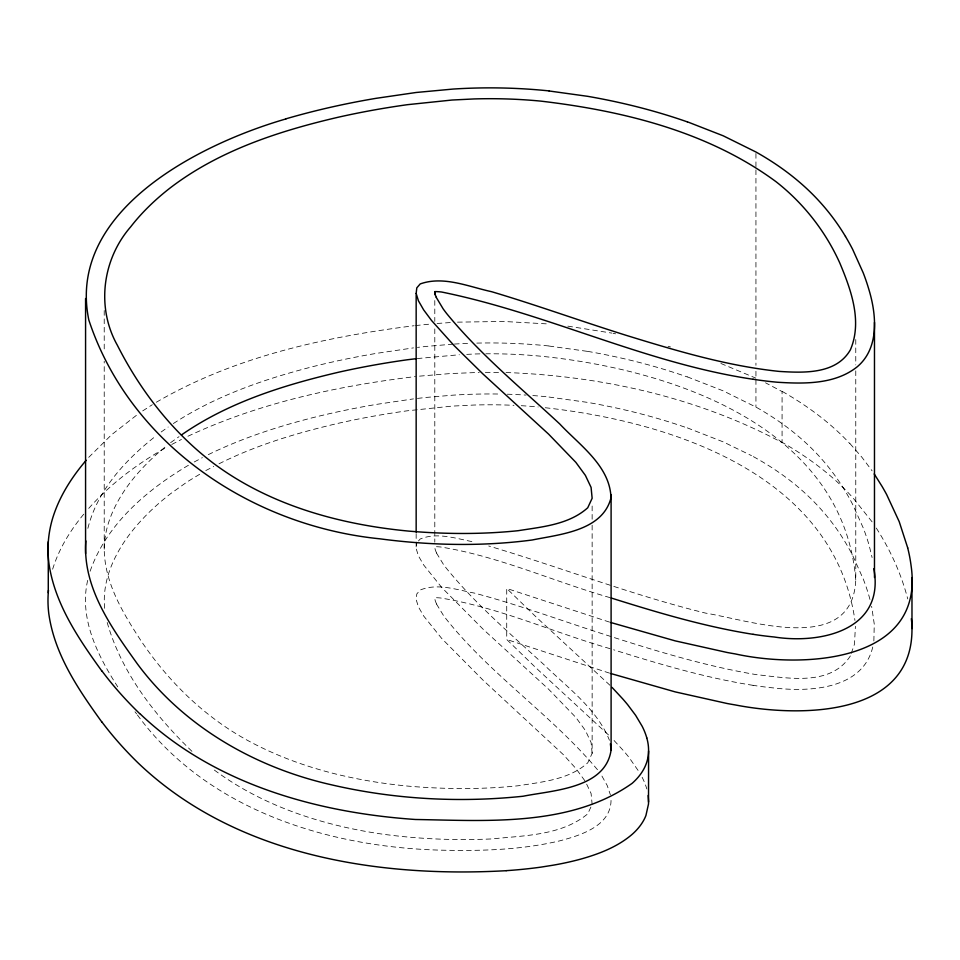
<?xml version="1.0" encoding="UTF-8"?>
<svg xmlns="http://www.w3.org/2000/svg" width="960" height="960" viewBox="0 0 960 960"><rect width="100%" height="100%" fill="white"/><g stroke="black" fill="none" stroke-linecap="round" stroke-linejoin="round"><path stroke-width="0.72" stroke-dasharray="4.8 3.6" d="M592.14 525.216L592.14 753.336L587.748 762.828C568.872 779.76 542.088 781.944 518.124 785.772C481.644 789.552 444.852 789.264 408.324 786.144C352.536 780.804 296.82 767.268 247.356 740.28C203.952 716.472 167.76 680.952 140.436 639.888C122.676 612.576 104.628 582.768 104.22 549.18L104.22 361.236M592.14 519.228L592.14 504.252M104.22 549.18C104.376 524.376 115.86 501.312 130.644 481.968A357.78 206.568 0 0 1 167.256 445.32M855.768 370.86L855.768 579.696C852.72 655.932 750.552 620.52 705.66 613.128C632.064 595.044 561.288 567.552 488.724 545.988M592.14 753.336L591.084 742.488L585.384 730.452L575.856 717.432L548.556 689.172L482.976 629.076L441.792 587.544L423.648 564.948L418.428 555.888L416.16 548.556L416.796 542.94M873.864 641.004L874.26 624.084L871.62 606.288M87.66 580.392C78.888 618.528 97.728 655.692 117.756 686.856M87.876 528.336C97.356 489.924 125.988 459.36 156.348 435.612M872.76 647.004C862.692 689.508 809.424 692.1 774.252 688.008A224.436 129.576 0 0 1 753.084 685.332M90.108 571.272C106.452 524.208 146.844 489.864 188.556 465.192M851.292 653.304L854.484 644.148L855.408 626.316M590.892 807.06L587.748 813.84C561.42 835.68 524.484 835.44 492.096 838.908C455.172 840.6 418.104 839.052 381.48 834C321.672 825.192 262.14 805.836 213.324 769.308M850.38 655.92C830.412 687 787.056 677.82 756.132 674.616C703.416 665.748 652.224 649.86 601.452 633.48C559.116 619.848 517.332 604.428 474.312 593.076C456.816 589.836 437.544 582.84 420.204 590.016L416.796 593.964L416.16 599.568L418.428 606.9L423.648 615.972L441.792 638.556L482.976 680.1L563.316 754.62L575.856 768.444L585.384 781.464M83.736 514.188C70.824 529.812 59.832 547.332 53.46 566.676A318.6 183.936 0 0 0 52.464 569.7M418.5 540.972L420.204 539.004C437.544 531.816 456.816 538.824 474.312 542.064M88.728 457.356L111.612 434.712L137.76 414.288M88.728 508.38C110.784 483.624 137.664 463.488 166.524 447.336M161.184 431.988L168.168 427.02M170.628 442.656L179.028 436.668M142.704 410.904L152.34 404.688M173.352 423.552C215.76 395.796 264.276 379.08 313.08 366.588A543.984 314.064 0 0 1 376.092 353.424L413.484 347.88M199.668 474.276L187.428 481.704L170.628 493.68A357.78 206.568 0 0 0 130.644 532.98C113.832 554.784 101.28 582.084 104.904 610.2M156.312 402.252C234.612 356.556 325.032 336.984 414.108 325.716M194.22 461.988L202.392 457.632M171.78 444.456L181.44 439.452M205.788 470.568L213.72 466.5M219 463.8C256.596 444.912 297.228 432.864 338.088 423.348A534.504 308.592 0 0 1 407.496 410.772L452.028 406.116L474.084 405.036A307.704 177.648 0 0 1 513.972 405.324M208.308 454.644C241.668 438.312 277.14 426.708 313.08 417.6A543.984 314.064 0 0 1 376.092 404.448L413.484 398.892M187.932 436.248C259.392 402.804 337.488 385.98 415.464 376.572M417.288 358.56L459.384 354.744M415.464 325.56L430.452 324.06M419.544 376.14L450.3 373.56L479.244 372.42M437.112 323.484L450.3 322.548M453.048 344.148L426.636 346.38A426.504 246.24 0 0 0 417.456 347.4M457.512 322.152L503.592 321.456L546.564 323.856M466.728 354.384L474.084 354.012A307.704 177.648 0 0 1 479.964 353.868M485.328 372.348L498.72 372.384M506.016 372.528C601.404 375.924 697.572 397.344 782.076 442.572L782.076 391.56L765.54 382.812M549.06 346.044L587.604 351.384M549.06 397.056L587.604 402.396A431.628 249.192 0 0 1 687.216 427.932M545.268 407.736C671.832 421.704 833.868 474.564 854.94 620.448M567.816 326.136L611.844 333.096M753.072 685.344C705.612 677.832 659.4 664.128 613.632 649.8M613.104 333.336L615.624 333.828M668.064 346.272L670.5 346.968M609.576 622.128L506.724 588.456L506.724 639.48L535.92 667.836L609.96 736.296M609.576 673.152L506.724 639.48M610.068 597.648C553.524 581.448 499.032 556.368 440.676 546.996A36.216 20.916 0 0 0 435.912 546.684L435.492 546.684A16.296 9.408 0 0 0 434.796 546.684A18.828 10.872 0 0 0 434.808 547.284L434.808 547.368M610.068 648.66C553.524 632.46 499.032 607.392 440.676 598.008A36.216 20.916 0 0 0 435.912 597.696L435.492 597.696A16.296 9.408 0 0 0 434.796 597.696A18.828 10.872 0 0 0 434.808 598.296L434.808 598.38M687.288 376.848L723.216 390.876L755.94 407.076A329.184 190.056 0 0 1 799.092 436.908C818.616 453.468 835.248 473.436 847.92 495.696A544.944 314.616 0 0 1 852.624 504.384L863.208 527.868A546.684 315.624 0 0 1 869.352 546.168L872.1 557.556M687.288 427.86L723.216 441.888L751.488 455.628M720.888 363.468L755.856 378.144M191.94 751.32C154.428 715.068 120.324 671.22 106.56 620.16M609.96 685.284L535.92 616.812L506.724 588.456M614.076 740.52L622.728 749.904A377.976 218.22 0 0 1 628.932 757.296L639.552 772.536M849.984 443.616L861.912 457.272L872.112 470.844M137.4 714.96C208.392 811.86 333.084 848.892 448.584 850.308C485.736 850.92 523.296 849.468 559.596 840.888C580.536 835.38 611.508 825.912 611.04 799.392M597.492 769.716C551.784 715.296 491.112 675.252 446.616 619.584A297.564 171.792 0 0 1 443.16 614.976L436.512 604.056M135 711.792L136.608 713.904M872.112 521.868L853.104 498A381.072 220.008 0 0 0 782.292 442.44M876.288 528.06C890.292 549.888 901.272 573.792 907.728 598.944M601.944 776.076L607.224 785.556L610.368 794.772M586.656 784.14L591.084 793.5L592.14 804.348M436.512 553.044L443.16 563.952A297.564 171.792 0 0 0 446.616 568.56C475.464 603.984 510.384 633.852 543.936 664.644C567.516 687.732 596.796 708.624 609.444 740.268M869.952 599.448L869.34 597.18A546.684 315.624 0 0 0 863.196 578.892L852.624 555.396A544.944 314.616 0 0 0 847.92 546.708C835.26 524.448 818.604 504.504 799.104 487.908A328.68 189.756 0 0 0 751.512 455.616M855.768 579.696C842.856 426.072 671.292 369.324 540.96 356.22A307.704 177.648 0 0 0 485.856 353.796M855.768 339.54L855.768 364.896M755.94 153.492L755.94 168.408M755.94 169.896L755.94 365.304M755.94 371.268L755.94 407.076M434.796 300.564L434.796 321.444M434.796 328.896L434.796 542.208M416.16 533.64L416.16 548.556M104.22 310.512L104.22 352.284M521.244 405.696A307.704 177.648 0 0 1 538.164 406.968M436.644 604.032A46.5 26.844 0 0 1 434.748 598.38M417.456 398.412A426.504 246.24 0 0 1 426.636 397.392L453.048 395.16A332.424 191.916 0 0 1 500.568 394.056M507.3 394.212A332.424 191.916 0 0 1 526.116 395.088M532.812 395.544A332.424 191.916 0 0 1 549.084 396.996M642.108 777.264A167.316 96.6 0 0 1 646.8 788.94M782.268 391.44A379.656 219.192 0 0 1 849.888 443.64M436.644 553.02A46.5 26.844 0 0 1 434.748 547.368M454.38 344.064A332.424 191.916 0 0 1 468.888 343.332M476.808 343.104A332.424 191.916 0 0 1 549.084 345.984M587.604 351.36A431.628 249.192 0 0 1 687.216 376.92"/><path stroke-width="1.44" d="M436.224 297.324L443.16 308.88A297.564 171.792 0 0 0 446.616 313.488C480.084 354.408 521.22 388.152 559.8 424.008C579.612 445.212 610.128 465.996 610.98 497.928C602.436 530.94 560.148 534.3 532.164 540C481.62 546.66 430.188 545.46 379.716 538.8C251.796 525.9 130.032 444.684 88.836 320.052C66.192 210.624 200.268 143.688 285.912 118.932M611.1 494.844L611.1 749.916C605.7 788.592 553.044 790.248 523.104 796.236C459.168 802.944 393.96 799.344 331.32 784.776C255.612 767.664 184.032 726.9 137.4 663.936C111.72 628.044 82.32 587.412 85.872 540.936M646.788 737.928C649.308 746.58 649.308 756.072 645.924 764.496A99.852 57.648 0 0 1 632.172 783.312C570.396 827.004 487.2 820.656 415.512 819.492C316.644 812.736 213.984 784.02 140.568 714.288M648.588 750.984L648.516 803.94L645.924 815.52A99.852 57.648 0 0 1 632.172 834.336C617.544 846.888 599.148 853.932 580.8 859.092A194.316 112.188 0 0 1 552.288 865.332L540.996 867.12A291.144 168.084 0 0 1 506.148 870.672M416.16 293.472L416.796 287.868L420.204 283.932C443.532 275.58 468.648 286.728 491.604 291.696C537.012 305.208 581.568 321.372 626.772 335.52C676.632 350.856 727.032 365.928 779.088 371.4C803.7 372.924 836.196 374.448 850.38 349.836C862.536 321.432 851.088 289.932 839.868 263.16C825.54 231.348 803.508 203.184 776.016 181.692C708.192 131.688 623.412 110.868 540.96 101.136A307.704 177.648 0 0 0 474.084 98.94L452.028 100.032L407.496 104.676A534.504 308.592 0 0 0 338.088 117.264C278.988 131.028 219.444 150.372 170.628 187.584A357.78 206.568 0 0 0 130.644 226.884C102.36 259.356 96.108 307.524 117.396 345.312C140.424 390.828 172.56 432.252 213.324 463.212C269.52 505.188 339.324 524.484 408.324 531.072C444.852 534.192 481.644 534.48 518.124 530.7C542.088 526.86 568.872 524.688 587.748 507.756L592.14 498.264L591.084 487.404L585.384 475.38L575.856 462.36L548.556 434.088L482.976 374.004L454.02 345.516L431.556 320.508L423.648 309.876L418.428 300.804L416.16 293.472L416.16 532.14M86.196 460.26C71.532 477.42 59.052 496.944 52.512 518.7A319.68 184.56 0 0 0 49.212 565.38C55.524 604.944 78.804 639.072 101.76 670.908M181.428 434.964C228.06 402.48 283.272 385.212 338.088 372.336A534.504 308.592 0 0 1 407.496 359.748L415.896 358.728M506.16 870.696C377.04 877.956 234.54 855.372 137.76 762.612A639.264 369.072 0 0 1 101.856 721.896M549.06 90.972L587.604 96.312A431.628 249.192 0 0 1 687.216 121.836M753.072 379.26C645.792 363.408 547.368 313.452 441.636 292.02A37.644 21.732 0 0 0 435.912 291.6L435.492 291.612A16.296 9.408 0 0 0 434.796 291.612L434.796 294.588M753.072 634.332C704.796 626.676 657.804 612.66 611.256 598.02M610.824 622.524L675.144 640.86L727.116 652.476A360.432 208.092 0 0 0 735.42 653.952C801.48 668.496 925.344 663.3 911.088 565.704A439.152 253.536 0 0 0 907.704 547.932M610.824 673.536L675.144 691.872L727.116 703.5A360.432 208.092 0 0 0 735.42 704.964C798.18 717.156 912.756 718.14 911.976 628.572L911.976 577.56M687.288 121.776L723.216 135.804L755.94 152.004A329.184 190.056 0 0 1 799.092 181.836C817.38 197.352 833.16 215.856 845.472 236.448M612.024 687.384L622.728 698.892A386.556 223.176 0 0 1 627.732 704.784L635.628 715.32L642.144 726.24A169.356 97.776 0 0 1 646.8 737.928M101.76 721.92C78.264 689.328 54.348 654.24 48.78 613.512A318.6 183.936 0 0 1 48.48 590.268M874.224 473.94L882.084 486.444A572.532 330.552 0 0 1 886.668 494.604L899.208 521.652L907.728 547.932M610.368 743.76L611.1 749.916M648.168 795.444L648.588 801.996M873.864 568.644C885.192 630.168 820.764 644.304 774.252 636.996A224.436 129.576 0 0 1 753.084 634.308M434.808 292.296L434.808 292.2A18.828 10.872 0 0 1 434.796 291.612M753.084 379.236A220.668 127.404 0 0 0 777.528 382.248C804.24 383.904 834.66 384.504 856.872 367.08C879.732 348.228 876.516 314.28 868.68 288.816A553.032 319.296 0 0 0 863.196 272.796L852.624 249.312A538.8 311.076 0 0 0 845.472 236.448M874.476 322.404L874.476 577.488M85.572 298.512L85.572 553.584M48.276 541.764L48.276 592.776M911.34 618.696A402.996 232.668 0 0 1 912.096 628.572M140.412 714.336A632.724 365.304 0 0 1 101.88 670.872M549.084 90.912A332.424 191.916 0 0 0 453.048 89.064L416.148 92.484L376.08 98.328A525.768 303.552 0 0 0 285.84 118.848M436.32 297.312A44.916 25.932 0 0 1 434.76 292.296"/></g></svg>
